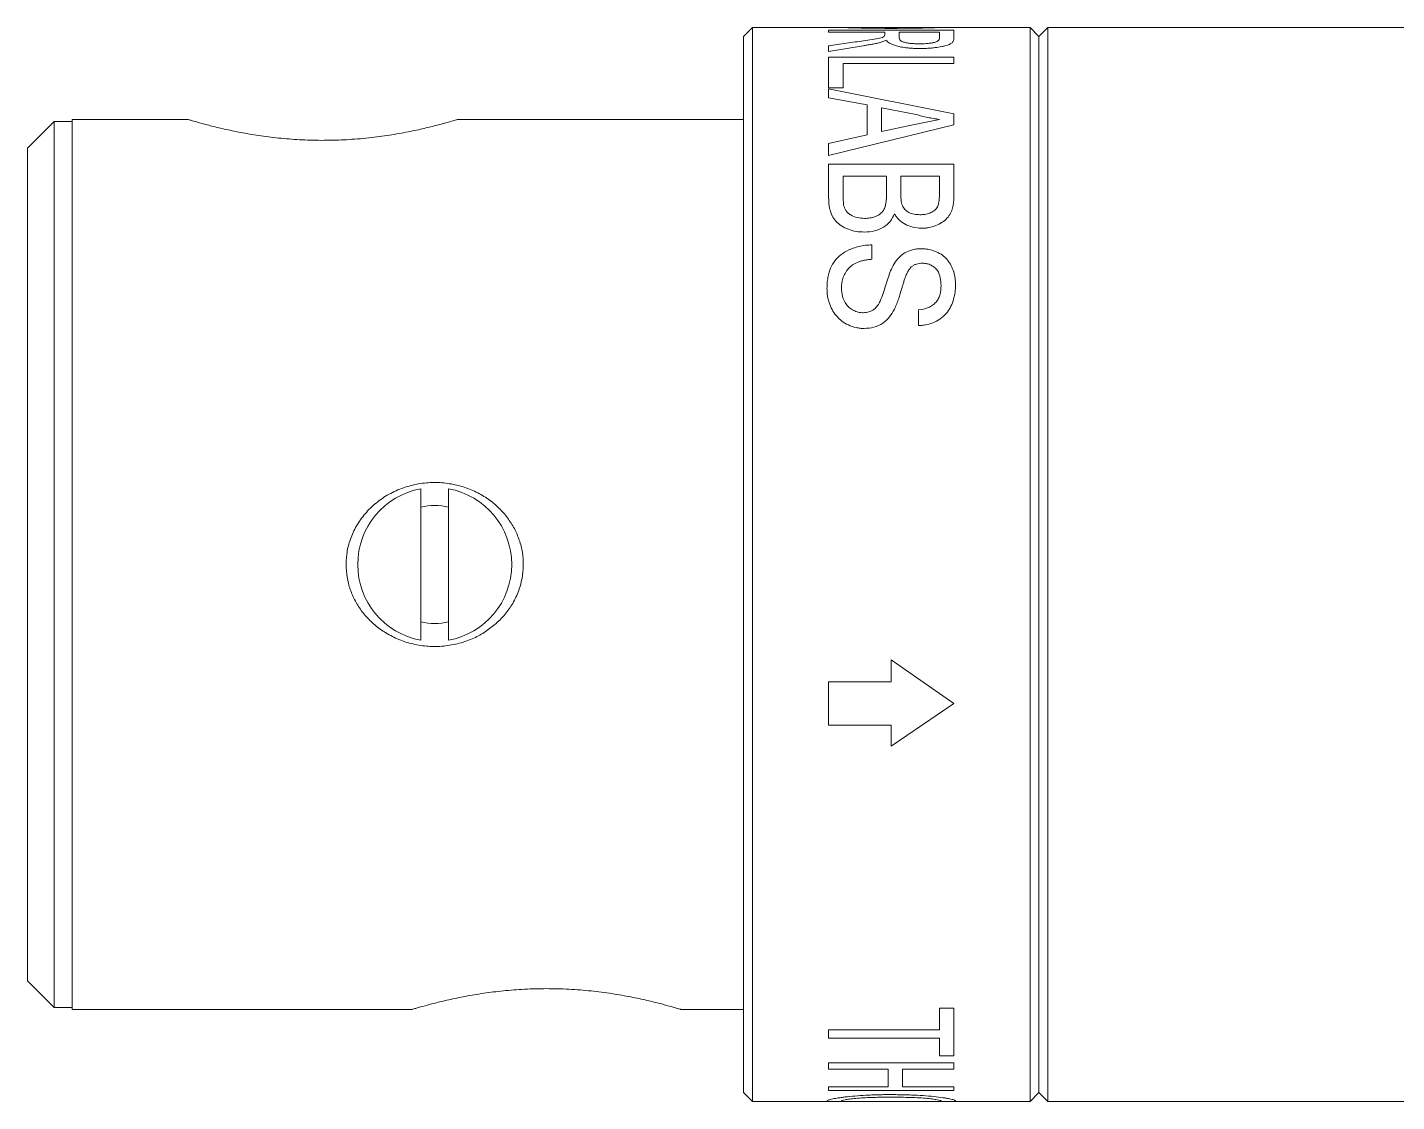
# Paper-space layout 'Sheet2' of a CAD drawing. Header units: inches. Extents: x 0.1 to 10.9, y 0 to 8.5.
# Drawn here: x 3.935 to 4.955, y 1.935 to 2.735 of the extents above; entities that cross this region are included whole.
import ezdxf

# ---------------------------------------------------------------- set-up
doc = ezdxf.new("R2010")
doc.units = ezdxf.units.IN
doc.header["$MEASUREMENT"] = 0

psp = doc.layouts.new('Sheet2')

# ---------------------------------------------------------------- linework, layer by layer
at = {"color": 7, "linetype": 'Continuous', "lineweight": 0}
for p, q in [((4.47538, 2.734802), (4.468714, 2.728135)), ((4.535513, 2.734802), (4.47538, 2.734802)), ((4.47538, 2.734802), (4.47538, 2.721172)), ((4.549469, 2.734802), (4.535513, 2.734802)), ((4.607939, 2.734802), (4.549469, 2.734802)), ((4.621786, 2.734802), (4.607939, 2.734802)), ((4.682047, 2.734802), (4.621786, 2.734802)), ((4.688714, 2.728135), (4.682047, 2.734802)), ((4.682047, 2.721172), (4.682047, 2.734802)), ((4.69538, 2.734802), (4.688714, 2.728135)), ((5.682047, 2.734802), (4.69538, 2.734802)), ((4.69538, 2.734802), (4.69538, 1.934802)), ((4.468714, 2.714732), (4.468714, 2.728135)), ((4.532047, 2.732733), (4.62538, 2.732733)), ((4.532047, 2.732733), (4.532047, 2.73118)), ((4.573927, 2.73118), (4.532047, 2.73118)), ((4.532047, 2.721085), (4.551753, 2.72394)), ((4.575124, 2.725217), (4.570525, 2.723574)), ((4.573497, 2.728007), (4.573927, 2.729146)), ((4.573927, 2.73118), (4.573927, 2.729146)), ((4.584697, 2.73118), (4.584697, 2.727053)), ((4.614611, 2.73118), (4.584697, 2.73118)), ((4.614611, 2.73118), (4.614611, 2.72649)), ((4.62538, 2.732733), (4.62538, 2.726588)), ((4.688714, 2.728135), (4.688714, 2.714732)), ((4.688714, 1.941468), (4.688714, 2.728135)), ((4.468714, 1.941468), (4.468714, 2.714732)), ((4.47538, 2.721172), (4.47538, 1.934802)), ((4.557811, 2.721143), (4.532047, 2.716893)), ((4.532047, 2.721085), (4.532047, 2.716893)), ((4.532047, 2.712554), (4.62538, 2.712554)), ((4.532047, 2.712554), (4.532047, 2.689843)), ((4.62538, 2.712554), (4.62538, 2.708022)), ((4.682047, 1.934802), (4.682047, 2.721172)), ((4.688714, 2.714732), (4.688714, 1.941468)), ((4.542816, 2.708022), (4.542816, 2.689843)), ((4.62538, 2.708022), (4.542816, 2.708022)), ((4.542816, 2.689843), (4.532047, 2.689843)), ((4.532047, 2.689108), (4.62538, 2.670414)), ((4.532047, 2.689108), (4.532047, 2.682411)), ((4.560765, 2.677035), (4.532047, 2.682411)), ((4.560765, 2.677035), (4.560765, 2.654782)), ((4.571534, 2.674967), (4.571534, 2.657145)), ((4.597373, 2.669844), (4.571534, 2.674967)), ((3.95538, 2.664802), (3.93538, 2.644802)), ((3.968714, 2.664802), (3.95538, 2.664802)), ((3.95538, 2.664802), (3.95538, 2.004802)), ((4.055481, 2.666135), (3.968714, 2.666135)), ((3.968714, 2.003468), (3.968714, 2.666135)), ((4.468714, 2.666135), (4.25538, 2.666135)), ((4.62538, 2.662108), (4.532047, 2.639434)), ((4.571534, 2.657145), (4.596064, 2.66243)), ((4.596064, 2.66243), (4.614611, 2.666318)), ((4.62538, 2.670414), (4.62538, 2.662108)), ((4.532047, 2.648297), (4.560765, 2.654782)), ((3.93538, 2.64473), (3.935452, 2.644802)), ((3.93538, 2.024873), (3.93538, 2.64473)), ((4.532047, 2.648297), (4.532047, 2.639434)), ((4.532047, 2.632882), (4.62538, 2.632882)), ((4.532047, 2.632882), (4.532047, 2.608404)), ((4.62538, 2.632882), (4.62538, 2.608472)), ((4.542816, 2.623945), (4.542816, 2.608254)), ((4.575124, 2.623945), (4.542816, 2.623945)), ((4.575124, 2.623945), (4.575124, 2.609357)), ((4.585893, 2.623945), (4.585893, 2.610321)), ((4.614611, 2.623945), (4.585893, 2.623945)), ((4.614611, 2.623945), (4.614611, 2.611377)), ((4.542816, 2.608254), (4.543265, 2.602374)), ((4.564355, 2.57285), (4.564355, 2.562145)), ((4.599056, 2.524401), (4.599056, 2.512711)), ((4.22838, 2.391196), (4.22838, 2.278407)), ((4.249047, 2.278407), (4.249047, 2.391196)), ((4.578714, 2.263794), (4.62538, 2.231274)), ((4.578714, 2.263794), (4.578714, 2.247458)), ((4.532047, 2.247458), (4.578714, 2.247458)), ((4.532047, 2.247458), (4.532047, 2.21527)), ((4.62538, 2.231274), (4.578714, 2.199473)), ((4.578714, 2.21527), (4.532047, 2.21527)), ((4.578714, 2.21527), (4.578714, 2.199473)), ((3.935452, 2.024802), (3.93538, 2.024873)), ((3.93538, 2.024802), (3.95538, 2.004802)), ((3.95538, 2.004802), (3.968714, 2.004802)), ((3.968714, 2.003468), (4.222047, 2.003468)), ((4.421946, 2.003468), (4.468714, 2.003468)), ((4.614611, 2.004271), (4.62538, 2.004271)), ((4.614611, 2.004271), (4.614611, 1.988363)), ((4.62538, 2.004271), (4.62538, 1.968878)), ((4.532047, 1.988363), (4.614611, 1.988363)), ((4.532047, 1.988363), (4.532047, 1.981972)), ((4.614611, 1.981972), (4.532047, 1.981972)), ((4.614611, 1.981972), (4.614611, 1.968878)), ((4.62538, 1.968878), (4.614611, 1.968878)), ((4.532047, 1.963761), (4.62538, 1.963761)), ((4.532047, 1.963761), (4.532047, 1.959046)), ((4.57632, 1.959046), (4.532047, 1.959046)), ((4.57632, 1.959046), (4.57632, 1.945915)), ((4.58709, 1.959046), (4.58709, 1.945915)), ((4.62538, 1.959046), (4.58709, 1.959046)), ((4.62538, 1.963761), (4.62538, 1.959046)), ((4.468714, 1.941468), (4.47538, 1.934802)), ((4.532047, 1.945915), (4.57632, 1.945915)), ((4.532047, 1.945915), (4.532047, 1.943045)), ((4.62538, 1.943045), (4.532047, 1.943045)), ((4.58709, 1.945915), (4.62538, 1.945915)), ((4.62538, 1.945915), (4.62538, 1.943045)), ((4.682047, 1.934802), (4.688714, 1.941468)), ((4.688714, 1.941468), (4.69538, 1.934802)), ((4.47538, 1.934802), (4.535513, 1.934802)), ((4.535513, 1.934802), (4.549469, 1.934802)), ((4.549469, 1.934802), (4.607939, 1.934802)), ((4.607939, 1.934802), (4.621786, 1.934802)), ((4.621786, 1.934802), (4.682047, 1.934802)), ((4.69538, 1.934802), (5.682047, 1.934802))]:
    psp.add_line(p, q, dxfattribs=at)
for radius, start, end in [(0.057333, 100.383306, 259.616694), (0.057333, 280.383306, 79.616694), (0.044004, 76.418652, 103.581348), (0.044004, 256.418652, 283.581348)]:
    psp.add_arc((4.238714, 2.334802), radius, start, end, dxfattribs=at)
at = {"color": 8, "linetype": 'Continuous', "lineweight": 0}
for points, knots in [([(4.578564, 2.734085), (4.57704, 2.734086), (4.573992, 2.73409), (4.569424, 2.73412), (4.564927, 2.734168), (4.559044, 2.734258), (4.552025, 2.734409), (4.544436, 2.734617), (4.539412, 2.734753), (4.536658, 2.734802), (4.535773, 2.734798), (4.535513, 2.734796)], [0, 0, 0, 0, 0.08783333, 0.17565256, 0.26451842, 0.35127803, 0.52697491, 0.70204816, 0.87731988, 0.9640039, 1, 1, 1, 1]), ([(4.549469, 2.734796), (4.550575, 2.734795), (4.553239, 2.734792), (4.55865, 2.73474), (4.567232, 2.734674), (4.574088, 2.734663), (4.578658, 2.734656)], [0, 0, 0, 0, 0.15065604, 0.36298302, 0.57548558, 1, 1, 1, 1]), ([(4.621786, 2.734785), (4.620825, 2.734784), (4.61918, 2.734782), (4.61585, 2.734698), (4.611559, 2.734581), (4.606464, 2.734441), (4.600964, 2.734315), (4.596651, 2.734234), (4.592232, 2.734166), (4.587713, 2.73412), (4.58315, 2.73409), (4.580093, 2.734087), (4.578564, 2.734085)], [0, 0, 0, 0, 0.12305091, 0.2107556, 0.29845677, 0.4736249, 0.56134662, 0.6490725, 0.73679523, 0.82452641, 0.9122549, 1, 1, 1, 1]), ([(4.578658, 2.734656), (4.58015, 2.734657), (4.58319, 2.734659), (4.587706, 2.734672), (4.592959, 2.7347), (4.598651, 2.734741), (4.60412, 2.734792), (4.606797, 2.734795), (4.607939, 2.734796)], [0, 0, 0, 0, 0.13928813, 0.28383128, 0.42340002, 0.63982276, 0.84623069, 1, 1, 1, 1]), ([(4.535513, 1.934807), (4.535107, 1.934806), (4.534033, 1.934805), (4.532746, 1.934852), (4.531636, 1.93495), (4.530967, 1.935101), (4.530889, 1.935245), (4.53085, 1.935318)], [0, 0, 0, 0, 0.1309343, 0.34641811, 0.56543866, 0.78270399, 1, 1, 1, 1]), ([(4.54162, 1.935321), (4.541732, 1.935216), (4.541955, 1.935006), (4.544217, 1.934851), (4.546831, 1.934798), (4.548972, 1.934806), (4.549469, 1.934808)], [0, 0, 0, 0, 0.30401771, 0.60784877, 0.90896925, 1, 1, 1, 1]), ([(4.607939, 1.934807), (4.608393, 1.934805), (4.610517, 1.934797), (4.613113, 1.934847), (4.614975, 1.93498), (4.615722, 1.935148), (4.615779, 1.935257), (4.615808, 1.935311)], [0, 0, 0, 0, 0.08306049, 0.38853458, 0.6939813, 0.84696277, 1, 1, 1, 1]), ([(4.626577, 1.935315), (4.626543, 1.935243), (4.626475, 1.935098), (4.62582, 1.934947), (4.624693, 1.934852), (4.623489, 1.934798), (4.62225, 1.934813), (4.621786, 1.934818)], [0, 0, 0, 0, 0.21770077, 0.435352895, 0.655011382, 0.870668785, 1, 1, 1, 1])]:
    psp.add_open_spline(points, degree=3, knots=knots, dxfattribs=at)
at = {"color": 7, "linetype": 'Continuous', "lineweight": 0}
for points, knots in [([(4.551753, 2.72394), (4.556028, 2.724526), (4.562438, 2.725405), (4.569419, 2.726522), (4.572318, 2.727342), (4.573104, 2.727785), (4.573497, 2.728007)], [0, 0, 0, 0, 0.50040582, 0.75017678, 0.8750328, 1, 1, 1, 1]), ([(4.570525, 2.723574), (4.569582, 2.723346), (4.567696, 2.722891), (4.564557, 2.722265), (4.561264, 2.72168), (4.558962, 2.721322), (4.557811, 2.721143)], [0, 0, 0, 0, 0.25000548, 0.49997553, 0.74996817, 1, 1, 1, 1]), ([(4.600215, 2.719086), (4.599128, 2.719094), (4.596939, 2.71911), (4.59373, 2.719273), (4.590126, 2.719583), (4.586281, 2.72013), (4.582549, 2.720948), (4.579548, 2.721951), (4.577419, 2.723038), (4.575941, 2.724153), (4.575396, 2.724862), (4.575124, 2.725217)], [0, 0, 0, 0, 0.083617014, 0.168370753, 0.25013035, 0.373572984, 0.499958025, 0.619684335, 0.749862317, 0.874901707, 1, 1, 1, 1]), ([(4.584697, 2.727053), (4.584759, 2.726564), (4.584853, 2.72583), (4.585817, 2.724783), (4.587294, 2.724027), (4.589667, 2.723363), (4.592791, 2.722893), (4.595706, 2.722642), (4.59811, 2.722544), (4.599326, 2.722535), (4.599934, 2.722531)], [0, 0, 0, 0, 0.25025779, 0.3753486, 0.50026723, 0.6215843, 0.74983597, 0.87482425, 0.93739429, 1, 1, 1, 1]), ([(4.599934, 2.722531), (4.60212, 2.722585), (4.605405, 2.722666), (4.609132, 2.723229), (4.611438, 2.723761), (4.61307, 2.724417), (4.614383, 2.725349), (4.614521, 2.726038), (4.614611, 2.72649)], [0, 0, 0, 0, 0.24898365, 0.37411458, 0.49923516, 0.61763034, 0.74962758, 1, 1, 1, 1]), ([(4.62538, 2.726588), (4.625367, 2.726299), (4.625341, 2.725759), (4.625076, 2.724928), (4.624664, 2.724155), (4.62404, 2.72344), (4.622973, 2.722556), (4.621214, 2.721712), (4.618658, 2.720971), (4.615726, 2.720316), (4.612068, 2.719751), (4.607841, 2.719341), (4.604067, 2.719122), (4.601495, 2.719098), (4.600215, 2.719086)], [0, 0, 0, 0, 0.092146581, 0.171852073, 0.250236504, 0.317234696, 0.375326661, 0.499972607, 0.560527393, 0.625026272, 0.749904175, 0.832502809, 0.916641042, 1, 1, 1, 1]), ([(4.25538, 2.666135), (4.255126, 2.666058), (4.25461, 2.665901), (4.25047, 2.664673), (4.243952, 2.662839), (4.235058, 2.66053), (4.223869, 2.65795), (4.210691, 2.655389), (4.195664, 2.653115), (4.179572, 2.651466), (4.162733, 2.650621), (4.146184, 2.650675), (4.129971, 2.651576), (4.114746, 2.653174), (4.100441, 2.655332), (4.087488, 2.657824), (4.076111, 2.660426), (4.066861, 2.662823), (4.060097, 2.664728), (4.05604, 2.665935), (4.055657, 2.666051), (4.055481, 2.666105)], [0, 0, 0, 0, 0.05130893, 0.10414582, 0.15544407, 0.2081594, 0.26080497, 0.31490826, 0.36867482, 0.42408656, 0.47630182, 0.53014863, 0.58052294, 0.63232341, 0.68344297, 0.73592924, 0.78917187, 0.84393364, 0.89746621, 0.95266582, 1, 1, 1, 1]), ([(4.614611, 2.666318), (4.613118, 2.666521), (4.610131, 2.666926), (4.605769, 2.667758), (4.601493, 2.668711), (4.598746, 2.669466), (4.597373, 2.669844)], [0, 0, 0, 0, 0.25001107, 0.4999927, 0.74998248, 1, 1, 1, 1]), ([(3.935452, 2.644802), (3.93544, 2.644802), (3.935392, 2.644802), (3.935416, 2.644802), (3.935434, 2.644802)], [0, 0, 0, 0, 0.2485204, 1, 1, 1, 1]), ([(4.600028, 2.595296), (4.600659, 2.59531), (4.601923, 2.595339), (4.604427, 2.59561), (4.607451, 2.596392), (4.610648, 2.597993), (4.612913, 2.600346), (4.613944, 2.603079), (4.614291, 2.6054), (4.614482, 2.607248), (4.614597, 2.609093), (4.614605, 2.610462), (4.614611, 2.611377)], [0, 0, 0, 0, 0.06261983, 0.12520752, 0.2501427, 0.37625062, 0.49944426, 0.62428895, 0.7494997, 0.81274014, 0.87475057, 1, 1, 1, 1]), ([(4.558783, 2.582358), (4.556715, 2.582446), (4.552579, 2.582623), (4.546721, 2.584343), (4.541383, 2.586835), (4.537235, 2.590357), (4.534515, 2.594644), (4.532376, 2.600707), (4.532177, 2.605362), (4.532047, 2.608404)], [0, 0, 0, 0, 0.12502607, 0.25000714, 0.37499642, 0.49976588, 0.61734363, 0.74985677, 1, 1, 1, 1]), ([(4.543265, 2.602374), (4.543714, 2.601012), (4.544387, 2.598969), (4.5464, 2.596556), (4.549113, 2.594601), (4.55335, 2.592864), (4.557096, 2.592662), (4.55897, 2.592561)], [0, 0, 0, 0, 0.2501258, 0.37536227, 0.5005244, 0.75008597, 1, 1, 1, 1]), ([(4.55897, 2.592561), (4.55966, 2.592576), (4.560984, 2.592606), (4.563611, 2.592898), (4.566752, 2.593733), (4.570088, 2.595434), (4.57259, 2.597821), (4.574048, 2.600616), (4.574731, 2.603534), (4.575084, 2.606458), (4.575111, 2.608391), (4.575124, 2.609357)], [0, 0, 0, 0, 0.06520885, 0.12505797, 0.25021567, 0.37593362, 0.4995533, 0.6244535, 0.74958139, 0.87477823, 1, 1, 1, 1]), ([(4.585893, 2.610321), (4.585901, 2.60954), (4.585915, 2.60817), (4.586068, 2.606102), (4.586311, 2.60412), (4.586768, 2.602761), (4.586996, 2.602082)], [0, 0, 0, 0, 0.28525783, 0.50015595, 0.75020539, 1, 1, 1, 1]), ([(4.586996, 2.602082), (4.58752, 2.601083), (4.588566, 2.599089), (4.591731, 2.596787), (4.595732, 2.595461), (4.598594, 2.595351), (4.600028, 2.595296)], [0, 0, 0, 0, 0.25005663, 0.49958983, 0.74946696, 1, 1, 1, 1]), ([(4.62538, 2.608472), (4.62525, 2.605755), (4.625054, 2.601679), (4.623041, 2.596301), (4.620432, 2.59259), (4.616641, 2.589439), (4.611965, 2.587094), (4.607591, 2.58578), (4.603955, 2.585247), (4.60211, 2.585194), (4.601187, 2.585168)], [0, 0, 0, 0, 0.25002373, 0.37506922, 0.50000185, 0.62178089, 0.74987873, 0.87484449, 0.93740177, 1, 1, 1, 1]), ([(4.581107, 2.595933), (4.580244, 2.594089), (4.578521, 2.590403), (4.573335, 2.585858), (4.566481, 2.582841), (4.56135, 2.582519), (4.558783, 2.582358)], [0, 0, 0, 0, 0.250388207, 0.50021998, 0.749987658, 1, 1, 1, 1]), ([(4.601187, 2.585168), (4.599028, 2.585327), (4.594709, 2.585647), (4.588882, 2.588072), (4.584973, 2.59099), (4.582569, 2.593739), (4.581594, 2.595202), (4.581107, 2.595933)], [0, 0, 0, 0, 0.24974008, 0.49953626, 0.74935014, 0.87463897, 1, 1, 1, 1]), ([(4.53085, 2.540346), (4.530875, 2.54172), (4.530926, 2.544513), (4.531467, 2.548596), (4.532574, 2.55333), (4.534737, 2.558399), (4.538618, 2.563499), (4.543845, 2.567589), (4.549442, 2.57023), (4.554743, 2.57179), (4.55949, 2.572621), (4.562731, 2.572773), (4.564355, 2.57285)], [0, 0, 0, 0, 0.08300301, 0.16869552, 0.25025444, 0.37913008, 0.50008182, 0.62474269, 0.74984226, 0.83222847, 0.91594967, 1, 1, 1, 1]), ([(4.580845, 2.558671), (4.581896, 2.56023), (4.583994, 2.563346), (4.588689, 2.567088), (4.593581, 2.569045), (4.597783, 2.569866), (4.59994, 2.569926), (4.601019, 2.569955)], [0, 0, 0, 0, 0.25029181, 0.50008354, 0.74957147, 0.87474941, 1, 1, 1, 1]), ([(4.601019, 2.569955), (4.601983, 2.569927), (4.60391, 2.569871), (4.60771, 2.569307), (4.612228, 2.567873), (4.616239, 2.565669), (4.618936, 2.56341), (4.621281, 2.560912), (4.623548, 2.557346), (4.625339, 2.552748), (4.626399, 2.547928), (4.626518, 2.544644), (4.626577, 2.543002)], [0, 0, 0, 0, 0.06256531, 0.12508563, 0.24996888, 0.37479472, 0.43590566, 0.49986046, 0.62345742, 0.74983302, 0.87488812, 1, 1, 1, 1]), ([(4.564355, 2.562145), (4.563202, 2.562026), (4.561088, 2.561806), (4.557989, 2.561228), (4.554563, 2.560297), (4.55079, 2.558677), (4.547303, 2.555927), (4.544732, 2.552567), (4.542875, 2.548867), (4.541796, 2.544915), (4.541678, 2.542201), (4.54162, 2.540843)], [0, 0, 0, 0, 0.09162461, 0.16805929, 0.25025014, 0.37587816, 0.49991097, 0.62487448, 0.74988112, 0.87490313, 1, 1, 1, 1]), ([(4.570506, 2.531018), (4.571252, 2.532911), (4.572729, 2.536662), (4.574499, 2.542469), (4.576247, 2.548064), (4.57818, 2.553583), (4.579938, 2.55694), (4.580845, 2.558671)], [0, 0, 0, 0, 0.20223842, 0.40054945, 0.61354161, 0.80058945, 1, 1, 1, 1]), ([(4.593634, 2.556404), (4.592993, 2.555693), (4.59173, 2.554292), (4.590481, 2.551764), (4.589567, 2.549619), (4.588892, 2.547832), (4.588426, 2.546514), (4.587959, 2.5451), (4.587413, 2.543303), (4.586556, 2.540379), (4.585524, 2.536841), (4.584211, 2.532778), (4.582903, 2.528939), (4.581705, 2.526287), (4.581107, 2.52496)], [0, 0, 0, 0, 0.08180369, 0.16126662, 0.2498055, 0.29040033, 0.33207545, 0.37484406, 0.42352216, 0.4998832, 0.64640402, 0.74995754, 0.87498772, 1, 1, 1, 1]), ([(4.601879, 2.559182), (4.60035, 2.559066), (4.598054, 2.55889), (4.595316, 2.557697), (4.594195, 2.556835), (4.593634, 2.556404)], [0, 0, 0, 0, 0.49888269, 0.74928463, 1, 1, 1, 1]), ([(4.615808, 2.542555), (4.615724, 2.544482), (4.615557, 2.548329), (4.613881, 2.553001), (4.611086, 2.556013), (4.608434, 2.557802), (4.605281, 2.558979), (4.603013, 2.559115), (4.601879, 2.559182)], [0, 0, 0, 0, 0.25042048, 0.49989997, 0.6249254, 0.75003427, 0.87497248, 1, 1, 1, 1]), ([(4.55854, 2.510564), (4.557522, 2.510599), (4.555485, 2.51067), (4.55147, 2.511328), (4.546696, 2.513011), (4.54244, 2.51555), (4.53952, 2.518084), (4.536985, 2.520848), (4.534394, 2.524761), (4.532524, 2.529251), (4.531446, 2.533325), (4.530955, 2.536833), (4.530885, 2.539166), (4.53085, 2.540346)], [0, 0, 0, 0, 0.06255362, 0.12506382, 0.24990698, 0.37477702, 0.43659521, 0.4998584, 0.62101253, 0.74982115, 0.83325673, 0.91561777, 1, 1, 1, 1]), ([(4.54162, 2.540843), (4.541762, 2.538695), (4.542048, 2.534403), (4.544486, 2.529265), (4.547602, 2.525812), (4.550691, 2.523896), (4.553577, 2.522801), (4.556032, 2.52236), (4.55728, 2.522313), (4.557904, 2.52229)], [0, 0, 0, 0, 0.25005667, 0.49960093, 0.6246548, 0.74967805, 0.87473074, 0.93734352, 1, 1, 1, 1]), ([(4.626577, 2.543002), (4.626539, 2.541703), (4.62647, 2.539346), (4.62603, 2.5358), (4.625103, 2.531762), (4.623385, 2.527176), (4.62041, 2.522363), (4.616292, 2.518271), (4.611082, 2.515203), (4.606536, 2.513705), (4.603228, 2.51307), (4.601176, 2.512843), (4.599794, 2.512757), (4.599056, 2.512711)], [0, 0, 0, 0, 0.09205279, 0.16695249, 0.25026432, 0.3794868, 0.500218, 0.62494836, 0.75032042, 0.87484079, 0.91602276, 0.95516864, 1, 1, 1, 1]), ([(4.599056, 2.524401), (4.601544, 2.524787), (4.605299, 2.525371), (4.609607, 2.527719), (4.612233, 2.530112), (4.614056, 2.532987), (4.615523, 2.537168), (4.615694, 2.540401), (4.615808, 2.542555)], [0, 0, 0, 0, 0.249491739, 0.376577386, 0.499583645, 0.624646779, 0.749836482, 1, 1, 1, 1]), ([(4.557904, 2.52229), (4.559343, 2.522394), (4.562218, 2.5226), (4.566035, 2.524595), (4.568745, 2.527589), (4.569918, 2.529874), (4.570506, 2.531018)], [0, 0, 0, 0, 0.24985688, 0.49939488, 0.74935526, 1, 1, 1, 1]), ([(4.581107, 2.52496), (4.579995, 2.523014), (4.577773, 2.519126), (4.572626, 2.514278), (4.565946, 2.511085), (4.561009, 2.510738), (4.55854, 2.510564)], [0, 0, 0, 0, 0.25044434, 0.50038697, 0.75009741, 1, 1, 1, 1]), ([(4.283597, 2.290076), (4.285951, 2.292286), (4.290659, 2.296707), (4.296518, 2.304847), (4.301117, 2.314084), (4.303997, 2.324049), (4.304979, 2.334095), (4.304278, 2.343756), (4.301957, 2.353007), (4.298223, 2.361721), (4.293079, 2.369781), (4.286548, 2.377198), (4.278732, 2.383643), (4.269587, 2.389069), (4.259431, 2.393069), (4.248355, 2.395524), (4.236852, 2.39615), (4.225198, 2.394904), (4.213888, 2.391708), (4.203287, 2.386692), (4.19379, 2.379928), (4.18579, 2.371794), (4.179545, 2.362485), (4.175261, 2.352654), (4.172955, 2.342495), (4.172466, 2.332602), (4.173708, 2.322998), (4.176427, 2.313918), (4.180611, 2.305411), (4.186174, 2.297484), (4.19307, 2.2904), (4.201343, 2.284172), (4.210754, 2.279204), (4.221279, 2.2756), (4.232468, 2.273708), (4.244101, 2.273616), (4.25567, 2.275463), (4.266278, 2.279043), (4.275723, 2.283907), (4.280973, 2.288019), (4.283597, 2.290076)], [0, 0, 0, 0, 0.024299816, 0.048592132, 0.075111667, 0.101620496, 0.126077733, 0.150534632, 0.17397602, 0.197423536, 0.221551869, 0.245687995, 0.27163485, 0.297587897, 0.325486386, 0.353387682, 0.382484517, 0.411581179, 0.441001451, 0.470417189, 0.499431763, 0.528434463, 0.555943683, 0.58343928, 0.60862437, 0.63380546, 0.657404455, 0.681008003, 0.704724593, 0.728448752, 0.753688732, 0.778935729, 0.806203142, 0.833474628, 0.862263703, 0.891053518, 0.920441427, 0.949826725, 0.974915698, 1, 1, 1, 1]), ([(3.935434, 2.024802), (3.935416, 2.024802), (3.935392, 2.024802), (3.93544, 2.024802), (3.935452, 2.024802)], [0, 0, 0, 0, 0.7514796, 1, 1, 1, 1]), ([(4.421946, 2.003498), (4.421979, 2.003489), (4.422424, 2.003355), (4.420722, 2.003869), (4.41671, 2.005052), (4.410022, 2.006926), (4.400995, 2.009252), (4.389744, 2.011821), (4.376358, 2.014388), (4.361355, 2.01661), (4.345028, 2.01823), (4.328388, 2.019004), (4.311644, 2.018889), (4.295667, 2.017948), (4.28037, 2.016292), (4.266228, 2.014118), (4.253311, 2.011599), (4.242123, 2.009015), (4.232953, 2.006624), (4.22661, 2.004828), (4.222749, 2.003681), (4.222283, 2.00354), (4.222047, 2.003468)], [0, 0, 0, 0, 0.00426444, 0.05742993, 0.1079097, 0.15979169, 0.21147804, 0.26455998, 0.31809634, 0.37319468, 0.42641166, 0.48130705, 0.53231278, 0.58483976, 0.63526913, 0.68706298, 0.7393537, 0.79307377, 0.84683831, 0.90222356, 0.95048393, 1, 1, 1, 1]), ([(4.53085, 1.935318), (4.53088, 1.935399), (4.53094, 1.935561), (4.531606, 1.935865), (4.532601, 1.93621), (4.534634, 1.936716), (4.537544, 1.937277), (4.541226, 1.937841), (4.545418, 1.938388), (4.551502, 1.939008), (4.558401, 1.939471), (4.56413, 1.939747), (4.568533, 1.939896), (4.57298, 1.93999), (4.57598, 1.940001), (4.57748, 1.940006)], [0, 0, 0, 0, 0.06254111, 0.12507329, 0.18760028, 0.25013069, 0.37501175, 0.43831822, 0.50005287, 0.6249036, 0.74984792, 0.81322893, 0.87491972, 0.93746255, 1, 1, 1, 1]), ([(4.57733, 1.938104), (4.575857, 1.938101), (4.572871, 1.938094), (4.568468, 1.938019), (4.563391, 1.937881), (4.557872, 1.937619), (4.552255, 1.937196), (4.547578, 1.936698), (4.544071, 1.936179), (4.542532, 1.935817), (4.541955, 1.935603), (4.541689, 1.935468), (4.541647, 1.93538), (4.54162, 1.935321)], [0, 0, 0, 0, 0.08310124, 0.16848479, 0.25026487, 0.37611669, 0.50013222, 0.62657289, 0.74996815, 0.87484849, 0.9066911, 0.93742589, 1, 1, 1, 1]), ([(4.615808, 1.935311), (4.615673, 1.935441), (4.615405, 1.935702), (4.613082, 1.936225), (4.609303, 1.936775), (4.604372, 1.937323), (4.598087, 1.937711), (4.58908, 1.938046), (4.58203, 1.938081), (4.57733, 1.938104)], [0, 0, 0, 0, 0.125010332, 0.249979711, 0.374985688, 0.499900155, 0.624833394, 0.749916562, 1, 1, 1, 1]), ([(4.57748, 1.940006), (4.579035, 1.940002), (4.582144, 1.939994), (4.586833, 1.939927), (4.59144, 1.939807), (4.597472, 1.939572), (4.604714, 1.939137), (4.612456, 1.938382), (4.617753, 1.937656), (4.62116, 1.937074), (4.623207, 1.936651), (4.624769, 1.93625), (4.625827, 1.935888), (4.62647, 1.935567), (4.626541, 1.935399), (4.626577, 1.935315)], [0, 0, 0, 0, 0.0625557, 0.125098984, 0.189189041, 0.250180712, 0.375102217, 0.499947839, 0.624821752, 0.686953057, 0.749870299, 0.810769254, 0.874919578, 0.937450594, 1, 1, 1, 1])]:
    psp.add_open_spline(points, degree=3, knots=knots, dxfattribs=at)

doc.saveas('drawing.dxf')
